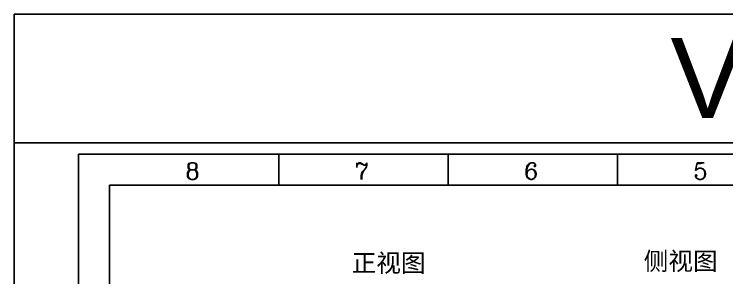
# Model space of a CAD drawing. Header units: millimetres. Extents: x 1093 to 1413, y 1799 to 1994.
# Drawn here: x 1093.1 to 1213.1, y 1949.1 to 1993.5 of the extents above; entities that cross this region are included whole.
import ezdxf

# ---------------------------------------------------------------- set-up
doc = ezdxf.new("R2010")
doc.units = ezdxf.units.MM
doc.layers.add('1-标准图框', color=40, linetype='Continuous')
doc.layers.add('5-PIN文字', color=7, linetype='Continuous')
doc.styles.add('ROMANC', font='romanc.shx', dxfattribs={"bigfont": 'gbcbig.shx'})
doc.styles.get("Standard").update_dxf_attribs({"font": 'arial.ttf'})
doc.styles.add('YF07', font='arial.ttf', dxfattribs={"height": 7})

msp = doc.modelspace()

# ---------------------------------------------------------------- linework, layer by layer
at = {"layer": '1-标准图框', "color": 7}
for p, q in [((1137.666, 1964.764), (1137.666, 1969.985)), ((1166.182, 1964.764), (1166.182, 1969.985)), ((1194.699, 1964.764), (1194.699, 1969.985))]:
    msp.add_line(p, q, dxfattribs=at)
for points in [[(1103.928, 1969.985), (1342.502, 1969.985), (1342.502, 1801.296), (1103.928, 1801.296)], [(1109.149, 1964.764), (1337.281, 1964.764), (1337.281, 1806.517), (1109.149, 1806.517)]]:
    msp.add_lwpolyline(points, close=True, dxfattribs=at)
at = {"layer": '5-PIN文字'}
for p, q in [((1093.099, 1971.899), (1093.099, 1993.535)), ((1093.924, 1993.535), (1093.099, 1993.535)), ((1353.141, 1993.535), (1093.924, 1993.535)), ((1093.099, 1971.899), (1352.728, 1971.899)), ((1093.099, 1798.813), (1093.099, 1971.899))]:
    msp.add_line(p, q, dxfattribs=at)

# ---------------------------------------------------------------- texts
at = {"lineweight": 0, "style": 'YF07'}
for s, p in [('正视图', (1149.91, 1950.124)), ('侧视图', (1199.089, 1950.429))]:
    msp.add_text(s, height=3.0413, dxfattribs=at).set_placement(p)
at = {"layer": '1-标准图框', "color": 7, "style": 'ROMANC'}
for s, p in [('8', (1121.908, 1965.717)), ('7', (1150.425, 1965.717)), ('6', (1178.941, 1965.717)), ('5', (1207.458, 1965.717))]:
    msp.add_text(s, height=2.811, dxfattribs=at).set_placement(p)
at = {"layer": '5-PIN文字', "insert": (1203.579, 1989.547), "char_height": 13.4702, "attachment_point": 1}
msp.add_mtext_dynamic_manual_height_columns('V1', width=33.86212, gutter_width=67.351, heights=[0], dxfattribs=at)

doc.saveas('drawing.dxf')
